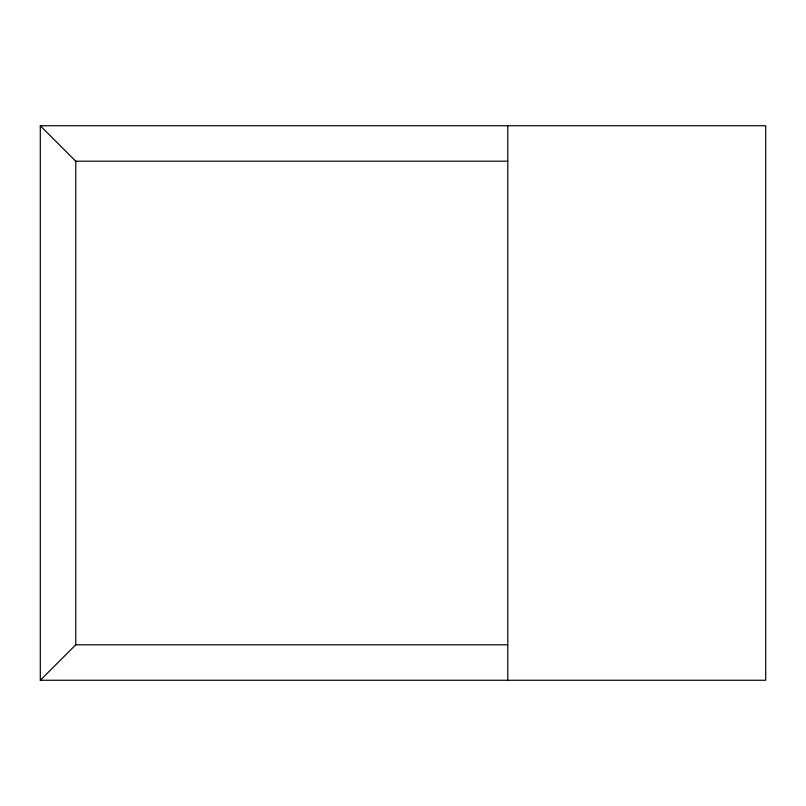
<?xml version="1.0" encoding="UTF-8"?>
<svg xmlns="http://www.w3.org/2000/svg" width="806" height="806" viewBox="0 0 806 806"><rect width="100%" height="100%" fill="white"/><g stroke="black" fill="none" stroke-linecap="round" stroke-linejoin="round"><path stroke-width="1.21" d="M40.3 680.264L75.764 644.8L75.764 161.2L40.3 125.736L40.3 680.264L765.7 680.264L765.7 125.736L40.3 125.736M75.764 161.2L507.78 161.2M75.764 644.8L507.78 644.8M507.78 125.736L507.78 680.264"/></g></svg>
